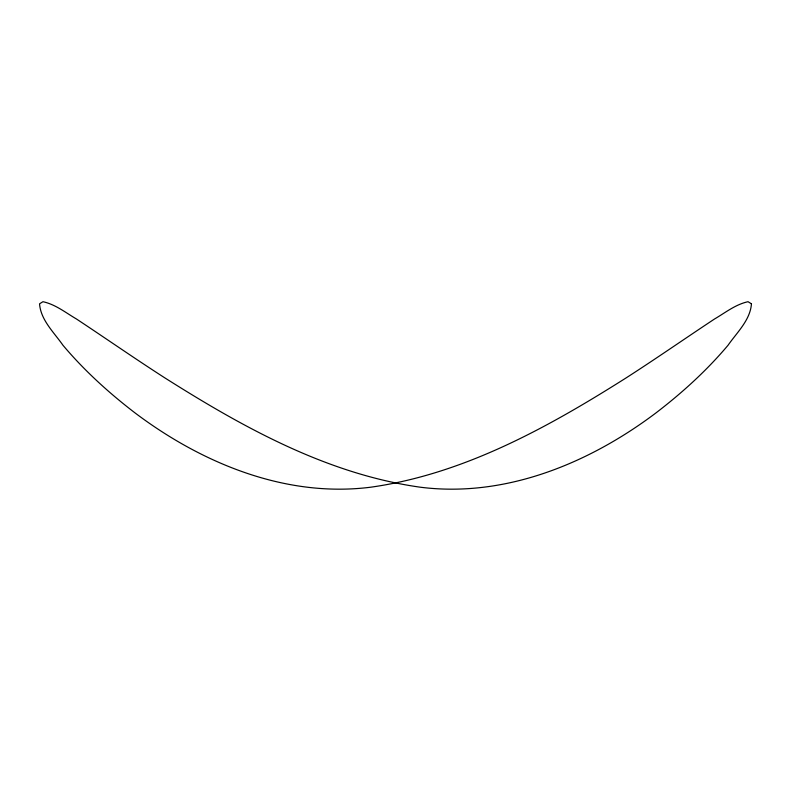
<?xml version="1.0" encoding="UTF-8"?>
<svg xmlns="http://www.w3.org/2000/svg" width="791" height="791" viewBox="0 0 791 791"><rect width="100%" height="100%" fill="white"/><g stroke="black" fill="none" stroke-linecap="round" stroke-linejoin="round"><path stroke-width="1.19" d="M751.45 303.813C750.273 320.137 736.945 332.438 728.076 345.212C706.749 370.534 682.119 392.89 655.868 412.991C588.969 463.348 505.133 498.014 420.15 487.187C327.148 474.066 243.321 427.506 165.042 378.009C135.192 358.847 106.083 338.578 76.5 319.02C65.683 312.692 55.449 304.406 42.961 301.707L39.55 303.813C40.727 320.137 54.055 332.438 62.924 345.212C84.251 370.534 108.881 392.89 135.132 412.991C202.031 463.348 285.867 498.014 370.85 487.187C463.852 474.066 547.679 427.506 625.958 378.009C655.808 358.847 684.917 338.578 714.5 319.02C725.317 312.692 735.551 304.406 748.039 301.707L751.45 303.813"/></g></svg>
